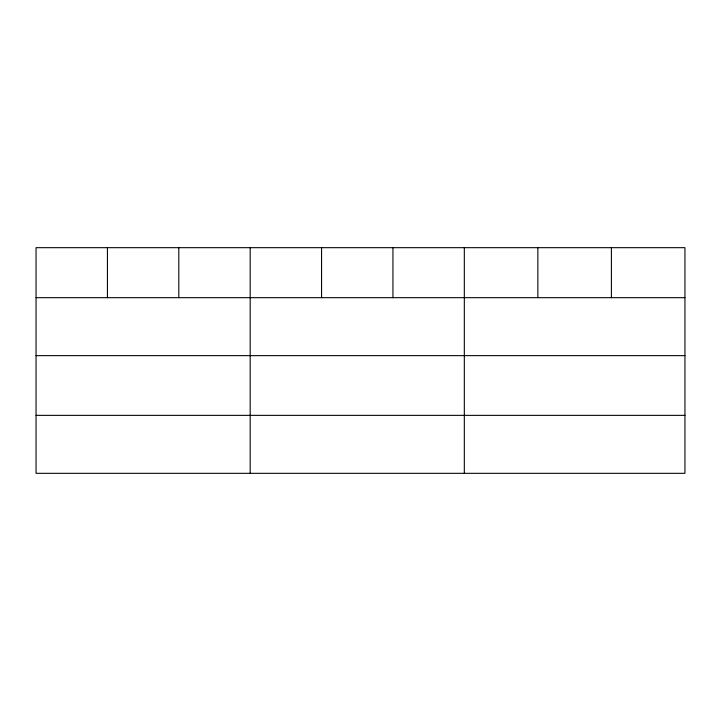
<?xml version="1.0" encoding="UTF-8"?>
<svg xmlns="http://www.w3.org/2000/svg" width="721" height="721" viewBox="0 0 721 721"><rect width="100%" height="100%" fill="white"/><g stroke="black" fill="none" stroke-linecap="round" stroke-linejoin="round"><path stroke-width="1.08" d="M684.95 355.642L684.95 247.673L36.05 247.673L36.05 473.327L684.95 473.327L684.95 355.642L36.05 355.642M36.05 297.674L684.95 297.674M36.05 415.359L684.95 415.359M611.408 247.673L611.408 297.674M537.866 247.673L537.866 297.674M464.324 247.673L464.324 473.327M392.945 247.673L392.945 297.674M321.566 247.673L321.566 297.674M250.187 247.673L250.187 473.327M178.808 247.673L178.808 297.674M107.429 247.673L107.429 297.674"/></g></svg>
